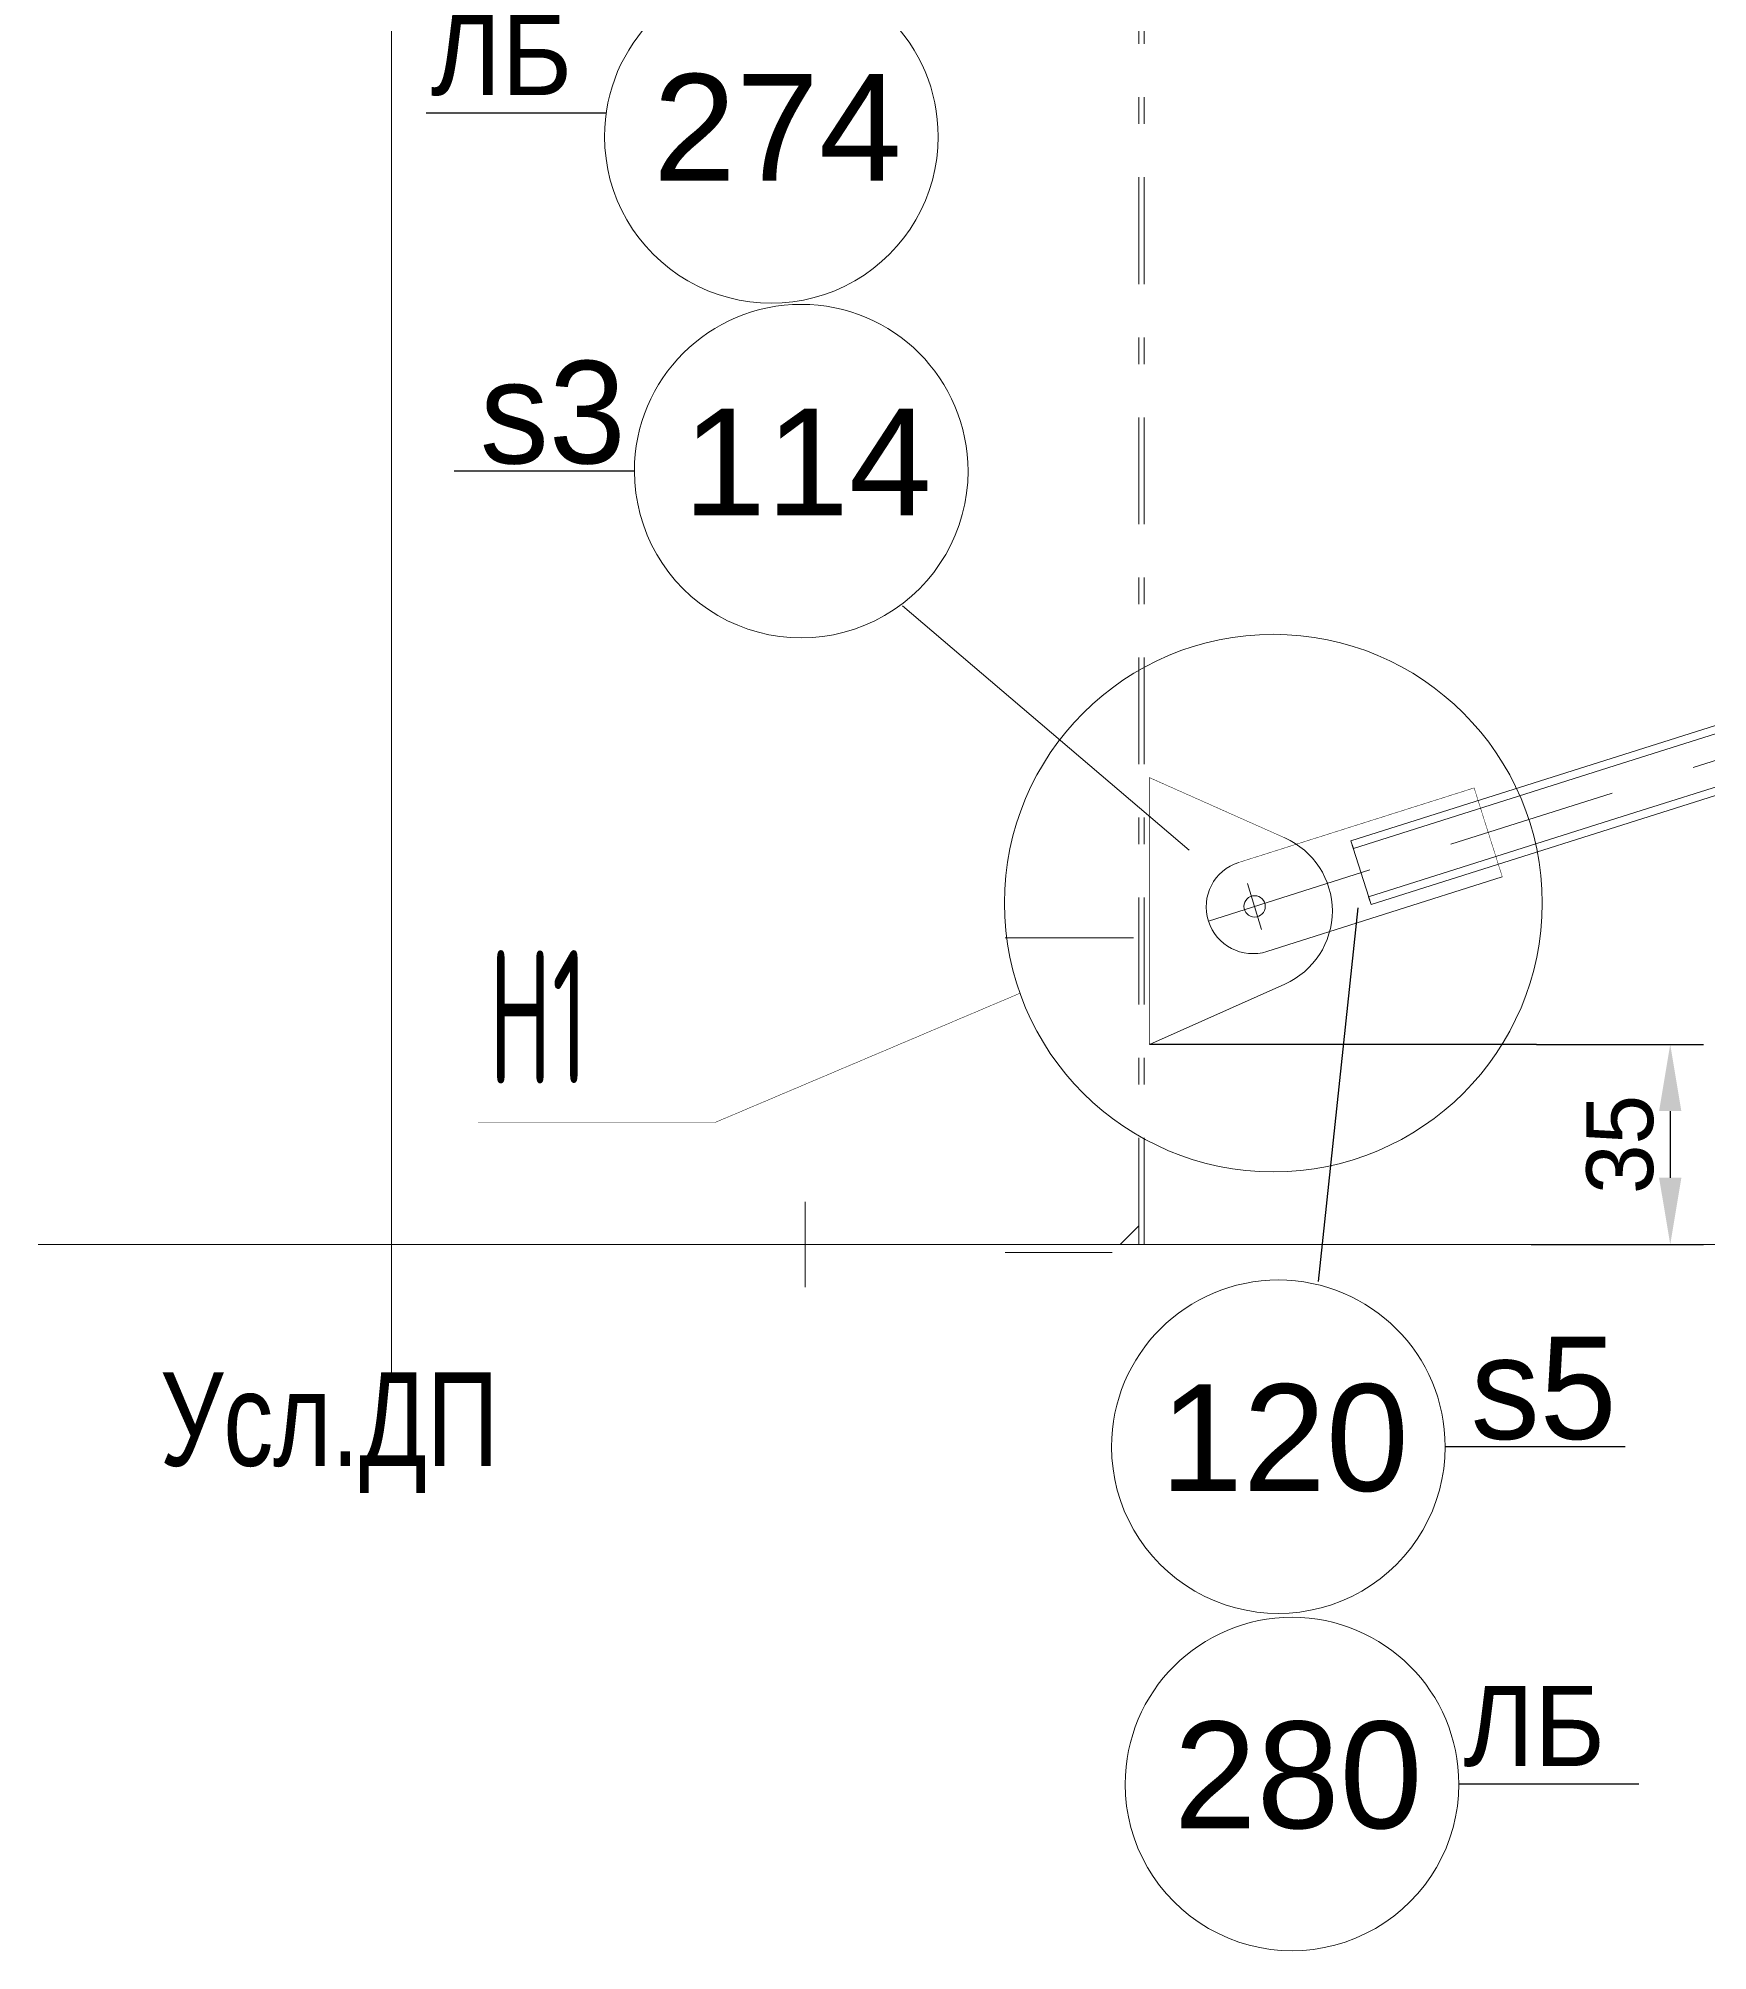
# Model space of a CAD drawing. Header units: millimetres. Extents: x 42007 to 66124, y -556 to 6894.
# Drawn here: x 60565 to 61191, y 3255 to 3972 of the extents above; entities that cross this region are included whole.
import ezdxf
from ezdxf.enums import TextEntityAlignment as Align

# ---------------------------------------------------------------- set-up
doc = ezdxf.new("R2010")
doc.units = ezdxf.units.MM
for name, pattern in [('K5LT32769', [0]), ('K5LT32781', [90, 40, -20, 10, -20]), ('K5LT32782', [150, 100, -50]), ('K5LT32784', [95.25, 63.5, -31.75]), ('K5LT32791', [0])]:
    doc.linetypes.add(name, pattern=pattern)
doc.layers.get('Defpoints').update_dxf_attribs({"color": 250})
doc.layers.add('pen_7', color=1, linetype='Continuous')
doc.styles.add('KTEXTSTYLE', font='GOST_AU.SHX', dxfattribs={"width": 0.96, "height": 5})
doc.styles.add('style5', font='arial.ttf', dxfattribs={"height": 3})
doc.dimstyles.new('ISO-10', dxfattribs={"dimscale": 10, "dimtxt": 2.5, "dimasz": 2.5, "dimexe": 1.25, "dimexo": 0, "dimtad": 1, "dimdec": 0, "dimtxsty": 'Standard', "dimcen": 2.5, "dimclrd": 7, "dimclre": 7, "dimclrt": 6, "dimadec": 0, "dimazin": 0, "dimtfac": 1, "dimtdec": 0, "dimtmove": 0, "dimatfit": 3, "dimfxl": 1, "dimarcsym": 0})

# ---------------------------------------------------------------- blocks, each defined once
blk = doc.blocks.new('*D425')
at = {"color": 7, "lineweight": -2, "transparency": 16777216}
for p, q in [((61126.57, 3595.19), (61189.21, 3595.19)), ((61176.71, 3570.19), (61176.71, 3545.19)), ((61124.57, 3520.19), (61189.21, 3520.19))]:
    blk.add_line(p, q, dxfattribs=at)
at = {"color": 7, "transparency": 16777216}
for points in [[(61172.54, 3570.19), (61180.88, 3570.19), (61176.71, 3595.19)], [(61172.54, 3545.19), (61180.88, 3545.19), (61176.71, 3520.19)]]:
    blk.add_solid(points, dxfattribs=at)
at = {"layer": 'Defpoints', "color": 0, "transparency": 16777216}
for p in [(61126.57, 3595.19), (61124.57, 3520.19), (61176.71, 3520.19)]:
    blk.add_point(p, dxfattribs=at)
at = {"color": 6, "transparency": 16777216, "insert": (61157.96, 3557.69), "char_height": 25, "attachment_point": 5, "rotation": 90}
blk.add_mtext('35', dxfattribs=at)

msp = doc.modelspace()

# ---------------------------------------------------------------- linework, layer by layer
at = {"color": 7, "linetype": 'K5LT32769', "lineweight": 18}
for p, q in [((60697.572, 3470.748), (60697.572, 4217.087)), ((61057.08, 3671.453), (61978.282, 3963.273)), ((61985.833, 3939.441), (61064.629, 3647.62)), ((61985.833, 3939.441), (61064.629, 3647.62)), ((61064.63, 3647.62), (61985.831, 3939.441)), ((60889.023, 3759.598), (60996.412, 3667.929)), ((61057.986, 3668.593), (61153.317, 3698.792)), ((61063.724, 3650.48), (61159.054, 3680.679)), ((61057.08, 3671.453), (61064.629, 3647.62)), ((61057.08, 3671.453), (61057.986, 3668.593)), ((61057.08, 3671.453), (61064.629, 3647.62)), ((61025.621, 3630.022), (61113.803, 3657.951)), ((61023.615, 3638.297), (61018.357, 3655.511)), ((61064.63, 3647.62), (61063.724, 3650.48)), ((60981.572, 3595.192), (61032.318, 3617.785)), ((60852.572, 3504.192), (60852.572, 3536.192)), ((60565.271, 3520.192), (62173.793, 3520.192))]:
    msp.add_line(p, q, dxfattribs=at)
at = {"color": 7, "linetype": 'K5LT32781', "lineweight": 18}
for p, q in [((60977.572, 3520.192), (60977.572, 4070.192)), ((60979.572, 3520.192), (60979.572, 4070.192)), ((60970.572, 3520.192), (60977.572, 3527.192)), ((60927.572, 3520.192), (60977.572, 3520.192)), ((60927.572, 3517.192), (60977.572, 3517.192))]:
    msp.add_line(p, q, dxfattribs=at)
at = {"color": 7, "linetype": 'K5LT32784', "lineweight": 18}
msp.add_line((61003.658, 3641.413), (62039.236, 3969.536), dxfattribs=at)
at = {"color": 0}
for p, q in [((60778.055, 3944.255), (60710.565, 3944.255)), ((60788.624, 3810.078), (60721.134, 3810.078)), ((61044.99, 3506.329), (61059.74, 3646.358)), ((61126.57, 3595.192), (60981.572, 3595.192)), ((61159.878, 3444.394), (61092.388, 3444.394)), ((61164.991, 3317.962), (61097.502, 3317.962))]:
    msp.add_line(p, q, dxfattribs=at)
at = {"color": 7, "linetype": 'K5LT32782', "lineweight": 18}
for p, q in [((61153.317, 3698.792), (61883.857, 3930.214)), ((61159.054, 3680.679), (61889.594, 3912.101))]:
    msp.add_line(p, q, dxfattribs=at)
at = {"color": 7, "linetype": 'K5LT32791', "lineweight": 18}
msp.add_line((60975.572, 3635.192), (60927.572, 3635.192), dxfattribs=at)
at = {"color": 7, "linetype": 'K5LT32769', "const_width": 0.18}
for points in [[(61032.318, 3672.598), (60981.572, 3695.192), (60981.572, 3595.192)], [(61113.803, 3657.951), (61103.232, 3691.322), (61015.053, 3663.383)], [(60933.093, 3614.36), (60818.738, 3565.878), (60729.963, 3565.878)], [(61017.573, 3520.192), (61005.903, 3520.192), (60927.572, 3520.192)]]:
    msp.add_lwpolyline(points, dxfattribs=at)
at = {"color": 7, "linetype": 'K5LT32769', "lineweight": 18}
for centre, radius in [((61027.987, 3648.159), 100.735), ((61020.986, 3646.904), 4)]:
    msp.add_circle(centre, radius, dxfattribs=at)
for centre, radius, start, end in [((60839.937, 3935.491), 62.5, 0, 179.999977), ((60839.937, 3935.491), 62.5, 179.999977, 0), ((60851.124, 3810.078), 62.5, 0, 179.999977), ((60851.124, 3810.078), 62.5, 179.999977, 0), ((61020.115, 3645.191), 30, 359.999854, 65.999142), ((61020.338, 3646.702), 17.499, 107.580738, 197.57743), ((61020.115, 3645.191), 30, 294.000595, 359.99986), ((61020.338, 3646.702), 17.499, 197.577439, 287.574215), ((61029.888, 3444.394), 62.5, 0, 179.999977), ((61029.888, 3444.394), 62.5, 179.999977, 0), ((61035.002, 3317.962), 62.5, 0, 179.999977), ((61035.002, 3317.962), 62.5, 179.999977, 0)]:
    msp.add_arc(centre, radius, start, end, dxfattribs=at)

# ---------------------------------------------------------------- texts
at = {"color": 7, "attachment_point": 1, "style": 'style5'}
for s, insert, char_height in [('\\H3.5;\\W0.965;\\Q15;\\Q0;\\H30.00;ЛБ', (60712.296, 3981.003), 3), ('{\\H12.8x;\\W0.965;s3}', (60730.689, 3851.364), 3), ('{\\H12.8x;\\W0.965;s5}', (61101.943, 3485.679), 3), ('\\H3.5;\\W0.965;\\Q15;\\Q0;\\W0.765;\\H35.00;Усл.ДП', (60610.863, 3472.21), 2.4), ('\\H3.5;\\W0.965;\\Q15;\\Q0;\\H30.00;ЛБ', (61099.233, 3354.71), 3)]:
    msp.add_mtext(s, dxfattribs=dict(at, insert=insert, char_height=char_height))
at = {"color": 7, "insert": (60734.031, 3630.536), "char_height": 2.5, "attachment_point": 1, "rotation": 359.99983, "style": 'KTEXTSTYLE'}
msp.add_mtext('\\H3.5;\\W0.965;\\Q15;\\Q0;\\W0.665;\\H50.00;Н1', dxfattribs=at)
at = {"layer": 'pen_7', "color": 2, "linetype": 'Continuous', "style": 'style5'}
for s, p in [('274', (60842.22, 3938.914)), ('114', (60853.407, 3813.501)), ('120', (61032.171, 3447.816)), ('280', (61037.285, 3321.385))]:
    msp.add_text(s, height=40, dxfattribs=at).set_placement(p, align=Align.MIDDLE_CENTER)

# ---------------------------------------------------------------- dimensions: what is measured, and where the dimension line sits
at = {"color": 0}
dim = msp.add_linear_dim(base=(61176.708, 3520.192), p1=(61126.57, 3595.192), p2=(61124.57, 3520.192), angle=90, text='35', dimstyle='ISO-10', override={"dimfxl": 1.25}, dxfattribs=at)
dim.commit()
dim.dimension.update_dxf_attribs({"geometry": '*D425', "text_midpoint": (61157.958, 3557.692)})

doc.saveas('drawing.dxf')
